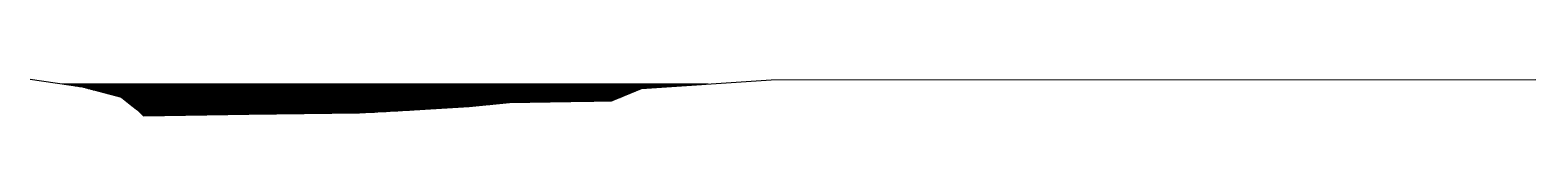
# Model space of a CAD drawing. Header units: inches. Extents: x 0 to 235, y 0 to 6.
import ezdxf

# ---------------------------------------------------------------- set-up
doc = ezdxf.new("R2010")
doc.units = ezdxf.units.IN
doc.header["$MEASUREMENT"] = 0
doc.layers.add('Contour', color=7, linetype='Continuous')
doc.layers.add('WSZ', color=80, linetype='Continuous')

msp = doc.modelspace()

# ---------------------------------------------------------------- linework, layer by layer
at = {"layer": 'Contour'}
msp.add_lwpolyline([(0, 5.75), (8.2, 4.53), (14.3, 2.95), (15.89, 1.6), (16.77, 0.95), (17.71, 0), (34.19, 0.27), (51.46, 0.47), (59.1, 0.89), (68.59, 1.48), (74.91, 2.11), (90.81, 2.34), (95.49, 4.3), (115.76, 5.66), (235.22, 5.71)], dxfattribs=at)
at = {"layer": 'WSZ'}
for p, q in [((5.04, 5), (105.92, 5)), ((5.71, 4.9), (104.43, 4.9)), ((6.39, 4.8), (102.94, 4.8)), ((7.06, 4.7), (101.45, 4.7)), ((7.73, 4.6), (99.96, 4.6)), ((8.32, 4.5), (98.47, 4.5)), ((8.7, 4.4), (96.98, 4.4)), ((9.09, 4.3), (95.49, 4.3)), ((9.47, 4.2), (95.25, 4.2)), ((9.86, 4.1), (95.01, 4.1)), ((10.25, 4), (94.77, 4)), ((10.63, 3.9), (94.53, 3.9)), ((11.02, 3.8), (94.3, 3.8)), ((11.4, 3.7), (94.06, 3.7)), ((11.79, 3.6), (93.82, 3.6)), ((12.18, 3.5), (93.58, 3.5)), ((12.56, 3.4), (93.34, 3.4)), ((12.95, 3.3), (93.1, 3.3)), ((13.33, 3.2), (92.86, 3.2)), ((13.72, 3.1), (92.62, 3.1)), ((14.11, 3), (92.39, 3)), ((14.36, 2.9), (92.15, 2.9)), ((14.48, 2.8), (91.91, 2.8)), ((14.59, 2.7), (91.67, 2.7)), ((14.71, 2.6), (91.43, 2.6)), ((14.83, 2.5), (91.19, 2.5)), ((14.95, 2.4), (90.95, 2.4)), ((15.07, 2.3), (88.04, 2.3)), ((15.18, 2.2), (81.13, 2.2)), ((15.3, 2.1), (74.81, 2.1)), ((15.42, 2), (73.81, 2)), ((15.54, 1.9), (72.8, 1.9)), ((15.65, 1.8), (71.8, 1.8)), ((15.77, 1.7), (70.8, 1.7)), ((15.89, 1.6), (69.79, 1.6)), ((16.03, 1.5), (68.79, 1.5)), ((16.16, 1.4), (67.3, 1.4)), ((16.3, 1.3), (65.69, 1.3)), ((16.43, 1.2), (64.09, 1.2)), ((16.57, 1.1), (62.48, 1.1)), ((16.7, 1), (60.87, 1)), ((16.82, 0.9), (59.26, 0.9)), ((16.92, 0.8), (57.46, 0.8)), ((17.02, 0.7), (55.64, 0.7)), ((17.12, 0.6), (53.82, 0.6)), ((17.22, 0.5), (52.01, 0.5)), ((17.31, 0.4), (45.42, 0.4)), ((17.41, 0.3), (36.78, 0.3)), ((17.51, 0.2), (29.92, 0.2)), ((17.61, 0.1), (23.81, 0.1))]:
    msp.add_line(p, q, dxfattribs=at)

doc.saveas('drawing.dxf')
